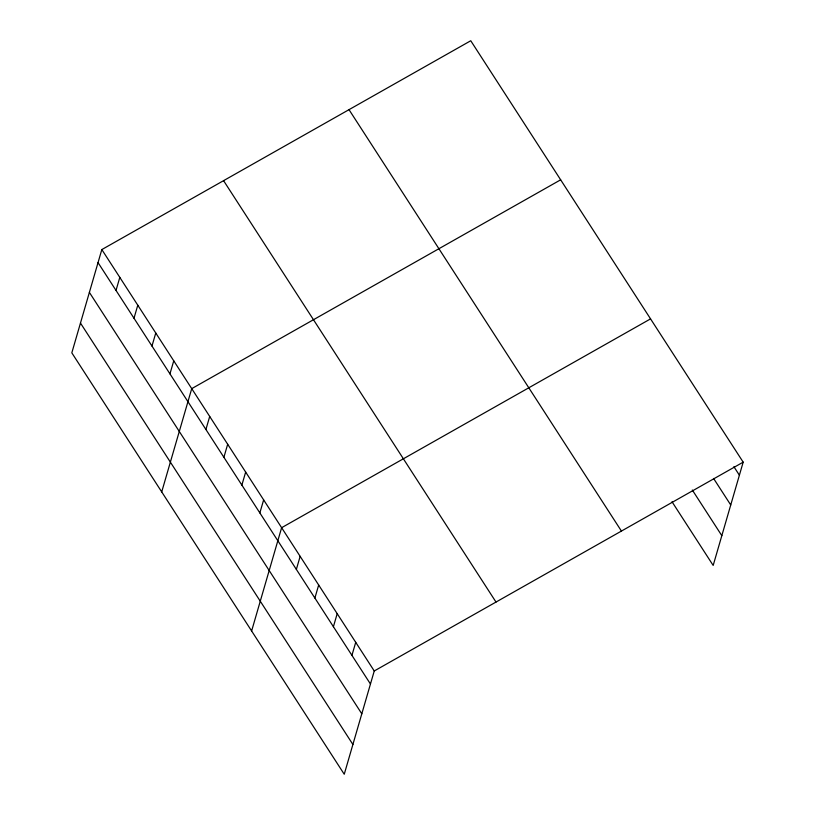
<?xml version="1.0" encoding="UTF-8"?>
<svg xmlns="http://www.w3.org/2000/svg" width="815" height="815" viewBox="0 0 815 815"><rect width="100%" height="100%" fill="white"/><g stroke="black" fill="none" stroke-linecap="round" stroke-linejoin="round"><path stroke-width="1.22" d="M101.824 249.573L71.822 352.844L344.246 774.25L374.248 670.979L743.178 462.156L470.754 40.75L101.824 249.573L374.248 670.979M116.015 290.425L119.805 277.385M133.996 318.237L137.786 305.197M151.977 346.059L155.767 333.009M169.958 373.871L173.748 360.821M161.716 491.914L191.729 388.633L560.659 179.809M205.91 429.495L209.71 416.445M223.891 457.307L227.68 444.257M241.872 485.119L245.661 472.068M259.853 512.93L263.642 499.88M251.621 630.973L281.623 527.702L650.553 318.879M296.354 569.4L300.144 556.35M314.885 598.057L318.675 585.007M333.406 626.715L337.196 613.664M351.937 655.362L355.727 642.322M743.178 462.156L713.176 565.427L672.008 501.755M733.897 466.71L739.388 475.196M713.583 478.446L730.739 504.974M692.322 490.019L721.825 535.659M349.014 109.658L621.427 531.064M223.575 180.655L495.999 602.061M98.034 262.613L370.458 684.019M89.385 292.391L361.809 713.797M80.471 323.066L352.895 744.472"/></g></svg>
